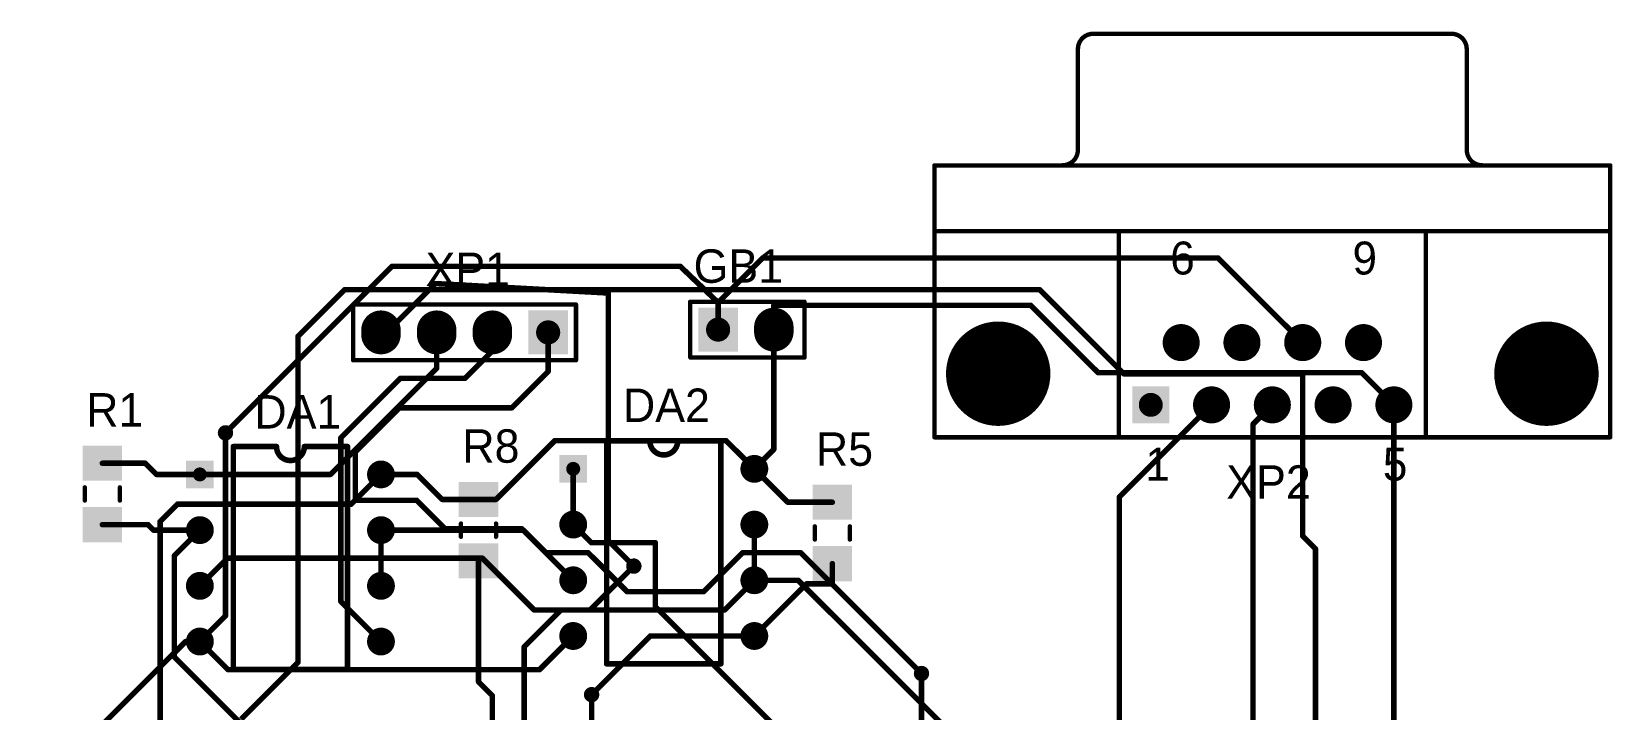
# Model space of a CAD drawing. Extents: x 69.5 to 141.6, y 57 to 136.
# Drawn here: x 69.5 to 141.6, y 105.1 to 136 of the extents above; entities that cross this region are included whole.
import ezdxf

# ---------------------------------------------------------------- set-up
doc = ezdxf.new("R2010")
doc.units = 0
doc.layers.get('0').update_dxf_attribs({"linetype": 'CONTINUOUS'})
for name, color, linetype in [('BOTTOMLAYER', 5, 'CONTINUOUS'), ('PADHOLELAYER', 156, 'CONTINUOUS'), ('TOPLAYER', 1, 'CONTINUOUS'), ('TOPOVERLAY', 2, 'CONTINUOUS'), ('VIAHOLELAYER', 16, 'CONTINUOUS')]:
    doc.layers.add(name, color=color, linetype=linetype)

# ---------------------------------------------------------------- blocks, each defined once
blk = doc.blocks.new('COM______1')
at = {"layer": 'BOTTOMLAYER'}
for points, const_width in [([(-13.685, -9.5, 1), (-11.305, -9.5, 1)], 2.38), ([(11.305, -9.5, 1), (13.685, -9.5, 1)], 2.38), ([(-4.577, -8.08, 1), (-3.732, -8.08, 1)], 0.845), ([(-1.807, -8.08, 1), (-0.962, -8.08, 1)], 0.845), ([(0.963, -8.08, 1), (1.808, -8.08, 1)], 0.845), ([(3.733, -8.08, 1), (4.578, -8.08, 1)], 0.845), ([(-3.192, -10.92, 1), (-2.347, -10.92, 1)], 0.845), ([(-0.422, -10.92, 1), (0.423, -10.92, 1)], 0.845), ([(2.348, -10.92, 1), (3.193, -10.92, 1)], 0.845), ([(5.118, -10.92, 1), (5.963, -10.92, 1)], 0.845)]:
    blk.add_lwpolyline(points, format="xyb", close=True, dxfattribs=dict(at, const_width=const_width))
blk.add_solid([(-4.695, -11.765), (-4.695, -10.075), (-6.385, -11.765), (-6.385, -10.075)], dxfattribs=at)
at = {"layer": 'PADHOLELAYER'}
for points, const_width in [([(-13.31, -9.5, 1), (-11.68, -9.5, 1)], 1.63), ([(-4.427, -8.08, 1), (-3.882, -8.08, 1)], 0.545), ([(-1.657, -8.08, 1), (-1.112, -8.08, 1)], 0.545), ([(1.113, -8.08, 1), (1.658, -8.08, 1)], 0.545), ([(3.883, -8.08, 1), (4.428, -8.08, 1)], 0.545), ([(11.68, -9.5, 1), (13.31, -9.5, 1)], 1.63), ([(-5.812, -10.92, 1), (-5.267, -10.92, 1)], 0.545), ([(-3.042, -10.92, 1), (-2.497, -10.92, 1)], 0.545), ([(-0.272, -10.92, 1), (0.273, -10.92, 1)], 0.545), ([(2.498, -10.92, 1), (3.043, -10.92, 1)], 0.545), ([(5.268, -10.92, 1), (5.813, -10.92, 1)], 0.545)]:
    blk.add_lwpolyline(points, format="xyb", close=True, dxfattribs=dict(at, const_width=const_width))
at = {"layer": 'TOPLAYER'}
for points, const_width in [([(-13.685, -9.5, 1), (-11.305, -9.5, 1)], 2.38), ([(11.305, -9.5, 1), (13.685, -9.5, 1)], 2.38), ([(-4.577, -8.08, 1), (-3.732, -8.08, 1)], 0.845), ([(-1.807, -8.08, 1), (-0.962, -8.08, 1)], 0.845), ([(0.963, -8.08, 1), (1.808, -8.08, 1)], 0.845), ([(3.733, -8.08, 1), (4.578, -8.08, 1)], 0.845), ([(-3.192, -10.92, 1), (-2.347, -10.92, 1)], 0.845), ([(-0.422, -10.92, 1), (0.423, -10.92, 1)], 0.845), ([(2.348, -10.92, 1), (3.193, -10.92, 1)], 0.845), ([(5.118, -10.92, 1), (5.963, -10.92, 1)], 0.845)]:
    blk.add_lwpolyline(points, format="xyb", close=True, dxfattribs=dict(at, const_width=const_width))
blk.add_solid([(-4.695, -11.765), (-4.695, -10.075), (-6.385, -11.765), (-6.385, -10.075)], dxfattribs=at)
at = {"layer": 'TOPOVERLAY', "const_width": 0.2}
for points in [[(-8.86, 5.305, -0.414214), (-8.165, 6)], [(8.165, 6, -0.414214), (8.86, 5.305)], [(-8.865, 0.7, -0.414214), (-9.56, 0.005)], [(9.56, 0.005, -0.414214), (8.865, 0.7)]]:
    blk.add_lwpolyline(points, format="xyb", dxfattribs=at)
for points in [[(-8.165, 6), (8.165, 6)], [(-8.865, 0.7), (-8.865, 5.3)], [(8.865, 0.7), (8.865, 5.3)], [(-15.4, -12.4), (-15.4, 0)], [(-15.4, 0), (15.4, 0)], [(15.4, -12.4), (15.4, 0)], [(-15.4, -3), (15.4, -3)], [(-7, -12.4), (-7, -3)], [(7, -12.4), (7, -3)], [(-15.4, -12.4), (15.4, -12.4)]]:
    blk.add_lwpolyline(points, dxfattribs=at)
at = {"layer": 'TOPOVERLAY', "const_width": 0.1}
for points in [[(-8.215, 6, 1), (-8.115, 6, 1)], [(-8.215, 6, 1), (-8.115, 6, 1)], [(8.115, 6, 1), (8.215, 6, 1)], [(8.115, 6, 1), (8.215, 6, 1)], [(-8.915, 5.3, 1), (-8.815, 5.3, 1)], [(-8.91, 5.305, 1), (-8.81, 5.305, 1)], [(8.81, 5.305, 1), (8.91, 5.305, 1)], [(8.815, 5.3, 1), (8.915, 5.3, 1)], [(-8.915, 0.7, 1), (-8.815, 0.7, 1)], [(-8.915, 0.7, 1), (-8.815, 0.7, 1)], [(8.815, 0.7, 1), (8.915, 0.7, 1)], [(8.815, 0.7, 1), (8.915, 0.7, 1)], [(-15.45, 0, 1), (-15.35, 0, 1)], [(-15.45, 0, 1), (-15.35, 0, 1)], [(-9.61, 0.005, 1), (-9.51, 0.005, 1)], [(9.51, 0.005, 1), (9.61, 0.005, 1)], [(15.35, 0, 1), (15.45, 0, 1)], [(15.35, 0, 1), (15.45, 0, 1)], [(-15.45, -3, 1), (-15.35, -3, 1)], [(-7.05, -3, 1), (-6.95, -3, 1)], [(6.95, -3, 1), (7.05, -3, 1)], [(15.35, -3, 1), (15.45, -3, 1)], [(-15.45, -12.4, 1), (-15.35, -12.4, 1)], [(-15.45, -12.4, 1), (-15.35, -12.4, 1)], [(-7.05, -12.4, 1), (-6.95, -12.4, 1)], [(6.95, -12.4, 1), (7.05, -12.4, 1)], [(15.35, -12.4, 1), (15.45, -12.4, 1)], [(15.35, -12.4, 1), (15.45, -12.4, 1)]]:
    blk.add_lwpolyline(points, format="xyb", close=True, dxfattribs=at)
at = {"layer": 'TOPOVERLAY'}
for s, p in [('6', (-4.655, -4.975)), ('9', (3.655, -4.975)), ('1', (-5.79, -14.375)), ('5', (5.04, -14.375))]:
    blk.add_text(s, height=1.5, rotation=360, dxfattribs=at).set_placement(p)
blk = doc.blocks.new('PDIP8_12')
at = {"layer": 'BOTTOMLAYER', "const_width": 0.635}
for points in [[(7.938, 0, 1), (8.572, 0, 1)], [(-0.318, -2.54, 1), (0.318, -2.54, 1)], [(7.938, -2.54, 1), (8.572, -2.54, 1)], [(-0.318, -5.08, 1), (0.318, -5.08, 1)], [(7.938, -5.08, 1), (8.572, -5.08, 1)], [(-0.318, -7.62, 1), (0.318, -7.62, 1)], [(7.938, -7.62, 1), (8.572, -7.62, 1)]]:
    blk.add_lwpolyline(points, format="xyb", close=True, dxfattribs=at)
at = {"layer": 'BOTTOMLAYER'}
blk.add_solid([(-0.635, -0.635), (0.635, -0.635), (-0.635, 0.635), (0.635, 0.635)], dxfattribs=at)
at = {"layer": 'PADHOLELAYER', "const_width": 0.318}
for points in [[(-0.159, 0, 1), (0.159, 0, 1)], [(8.096, 0, 1), (8.414, 0, 1)], [(-0.159, -2.54, 1), (0.159, -2.54, 1)], [(8.096, -2.54, 1), (8.414, -2.54, 1)], [(-0.159, -5.08, 1), (0.159, -5.08, 1)], [(8.096, -5.08, 1), (8.414, -5.08, 1)], [(-0.159, -7.62, 1), (0.159, -7.62, 1)], [(8.096, -7.62, 1), (8.414, -7.62, 1)]]:
    blk.add_lwpolyline(points, format="xyb", close=True, dxfattribs=at)
at = {"layer": 'TOPLAYER', "const_width": 0.635}
for points in [[(7.938, 0, 1), (8.572, 0, 1)], [(-0.318, -2.54, 1), (0.318, -2.54, 1)], [(7.938, -2.54, 1), (8.572, -2.54, 1)], [(-0.318, -5.08, 1), (0.318, -5.08, 1)], [(7.938, -5.08, 1), (8.572, -5.08, 1)], [(-0.318, -7.62, 1), (0.318, -7.62, 1)], [(7.938, -7.62, 1), (8.572, -7.62, 1)]]:
    blk.add_lwpolyline(points, format="xyb", close=True, dxfattribs=at)
at = {"layer": 'TOPLAYER'}
blk.add_solid([(-0.635, -0.635), (0.635, -0.635), (-0.635, 0.635), (0.635, 0.635)], dxfattribs=at)
at = {"layer": 'TOPOVERLAY', "const_width": 0.254}
for points in [[(1.524, -8.89), (1.524, 1.27)], [(1.524, 1.27), (3.493, 1.27)], [(4.762, 1.27), (6.731, 1.27)], [(6.731, -8.89), (6.731, 1.27)], [(1.524, -8.89), (6.731, -8.89)]]:
    blk.add_lwpolyline(points, dxfattribs=at)
at = {"layer": 'TOPOVERLAY', "const_width": 0.127}
for points in [[(1.46, 1.27, 1), (1.587, 1.27, 1)], [(1.46, 1.27, 1), (1.587, 1.27, 1)], [(3.429, 1.27, 1), (3.556, 1.27, 1)], [(3.429, 1.27, 1), (3.556, 1.27, 1)], [(4.699, 1.27, 1), (4.826, 1.27, 1)], [(4.699, 1.27, 1), (4.826, 1.27, 1)], [(6.668, 1.27, 1), (6.794, 1.27, 1)], [(6.668, 1.27, 1), (6.794, 1.27, 1)], [(1.46, -8.89, 1), (1.587, -8.89, 1)], [(1.46, -8.89, 1), (1.587, -8.89, 1)], [(6.668, -8.89, 1), (6.794, -8.89, 1)], [(6.668, -8.89, 1), (6.794, -8.89, 1)]]:
    blk.add_lwpolyline(points, format="xyb", close=True, dxfattribs=at)
at = {"layer": 'TOPOVERLAY', "const_width": 0.254}
blk.add_lwpolyline([(4.762, 1.27, -1), (3.493, 1.27)], format="xyb", dxfattribs=at)
blk = doc.blocks.new('PDIP8_13')
at = {"layer": 'BOTTOMLAYER', "const_width": 0.635}
for points in [[(7.938, 0, 1), (8.572, 0, 1)], [(-0.318, -2.54, 1), (0.318, -2.54, 1)], [(7.938, -2.54, 1), (8.572, -2.54, 1)], [(-0.318, -5.08, 1), (0.318, -5.08, 1)], [(7.938, -5.08, 1), (8.572, -5.08, 1)], [(-0.318, -7.62, 1), (0.318, -7.62, 1)], [(7.938, -7.62, 1), (8.572, -7.62, 1)]]:
    blk.add_lwpolyline(points, format="xyb", close=True, dxfattribs=at)
at = {"layer": 'BOTTOMLAYER'}
blk.add_solid([(-0.635, -0.635), (0.635, -0.635), (-0.635, 0.635), (0.635, 0.635)], dxfattribs=at)
at = {"layer": 'PADHOLELAYER', "const_width": 0.318}
for points in [[(-0.159, 0, 1), (0.159, 0, 1)], [(8.096, 0, 1), (8.414, 0, 1)], [(-0.159, -2.54, 1), (0.159, -2.54, 1)], [(8.096, -2.54, 1), (8.414, -2.54, 1)], [(-0.159, -5.08, 1), (0.159, -5.08, 1)], [(8.096, -5.08, 1), (8.414, -5.08, 1)], [(-0.159, -7.62, 1), (0.159, -7.62, 1)], [(8.096, -7.62, 1), (8.414, -7.62, 1)]]:
    blk.add_lwpolyline(points, format="xyb", close=True, dxfattribs=at)
at = {"layer": 'TOPLAYER', "const_width": 0.635}
for points in [[(7.938, 0, 1), (8.572, 0, 1)], [(-0.318, -2.54, 1), (0.318, -2.54, 1)], [(7.938, -2.54, 1), (8.572, -2.54, 1)], [(-0.318, -5.08, 1), (0.318, -5.08, 1)], [(7.938, -5.08, 1), (8.572, -5.08, 1)], [(-0.318, -7.62, 1), (0.318, -7.62, 1)], [(7.938, -7.62, 1), (8.572, -7.62, 1)]]:
    blk.add_lwpolyline(points, format="xyb", close=True, dxfattribs=at)
at = {"layer": 'TOPLAYER'}
blk.add_solid([(-0.635, -0.635), (0.635, -0.635), (-0.635, 0.635), (0.635, 0.635)], dxfattribs=at)
at = {"layer": 'TOPOVERLAY', "const_width": 0.254}
for points in [[(1.524, -8.89), (1.524, 1.27)], [(1.524, 1.27), (3.493, 1.27)], [(4.762, 1.27), (6.731, 1.27)], [(6.731, -8.89), (6.731, 1.27)], [(1.524, -8.89), (6.731, -8.89)]]:
    blk.add_lwpolyline(points, dxfattribs=at)
at = {"layer": 'TOPOVERLAY', "const_width": 0.127}
for points in [[(1.46, 1.27, 1), (1.587, 1.27, 1)], [(1.46, 1.27, 1), (1.587, 1.27, 1)], [(3.429, 1.27, 1), (3.556, 1.27, 1)], [(3.429, 1.27, 1), (3.556, 1.27, 1)], [(4.699, 1.27, 1), (4.826, 1.27, 1)], [(4.699, 1.27, 1), (4.826, 1.27, 1)], [(6.668, 1.27, 1), (6.794, 1.27, 1)], [(6.668, 1.27, 1), (6.794, 1.27, 1)], [(1.46, -8.89, 1), (1.587, -8.89, 1)], [(1.46, -8.89, 1), (1.587, -8.89, 1)], [(6.668, -8.89, 1), (6.794, -8.89, 1)], [(6.668, -8.89, 1), (6.794, -8.89, 1)]]:
    blk.add_lwpolyline(points, format="xyb", close=True, dxfattribs=at)
at = {"layer": 'TOPOVERLAY', "const_width": 0.254}
blk.add_lwpolyline([(4.762, 1.27, -1), (3.493, 1.27)], format="xyb", dxfattribs=at)
blk = doc.blocks.new('B______16')
at = {"layer": 'BOTTOMLAYER', "const_width": 1.8}
blk.add_lwpolyline([(-1.143, -0.916), (-1.143, -1.116)], dxfattribs=at)
at = {"layer": 'BOTTOMLAYER', "const_width": 0.9}
for points in [[(-1.593, -0.916, 1), (-0.693, -0.916, 1)], [(-1.593, -1.116, 1), (-0.693, -1.116, 1)]]:
    blk.add_lwpolyline(points, format="xyb", close=True, dxfattribs=at)
at = {"layer": 'BOTTOMLAYER'}
blk.add_solid([(-4.583, -2.016), (-2.783, -2.016), (-4.583, -0.016), (-2.783, -0.016)], dxfattribs=at)
at = {"layer": 'PADHOLELAYER', "const_width": 0.55}
for points in [[(-3.958, -1.016, 1), (-3.408, -1.016, 1)], [(-1.418, -1.016, 1), (-0.868, -1.016, 1)]]:
    blk.add_lwpolyline(points, format="xyb", close=True, dxfattribs=at)
at = {"layer": 'TOPLAYER', "const_width": 1.8}
blk.add_lwpolyline([(-1.143, -0.916), (-1.143, -1.116)], dxfattribs=at)
at = {"layer": 'TOPLAYER', "const_width": 0.9}
for points in [[(-1.593, -0.916, 1), (-0.693, -0.916, 1)], [(-1.593, -1.116, 1), (-0.693, -1.116, 1)]]:
    blk.add_lwpolyline(points, format="xyb", close=True, dxfattribs=at)
at = {"layer": 'TOPLAYER'}
blk.add_solid([(-4.583, -2.016), (-2.783, -2.016), (-4.583, -0.016), (-2.783, -0.016)], dxfattribs=at)
at = {"layer": 'TOPOVERLAY', "const_width": 0.2}
for points in [[(-4.953, -2.286), (-4.953, 0.254)], [(-4.953, 0.254), (0.254, 0.254)], [(0.254, -2.286), (0.254, 0.254)], [(-4.953, -2.286), (0.254, -2.286)]]:
    blk.add_lwpolyline(points, dxfattribs=at)
at = {"layer": 'TOPOVERLAY', "const_width": 0.1}
for points in [[(-5.003, 0.254, 1), (-4.903, 0.254, 1)], [(-5.003, 0.254, 1), (-4.903, 0.254, 1)], [(0.204, 0.254, 1), (0.304, 0.254, 1)], [(0.204, 0.254, 1), (0.304, 0.254, 1)], [(-5.003, -2.286, 1), (-4.903, -2.286, 1)], [(-5.003, -2.286, 1), (-4.903, -2.286, 1)], [(0.204, -2.286, 1), (0.304, -2.286, 1)], [(0.204, -2.286, 1), (0.304, -2.286, 1)]]:
    blk.add_lwpolyline(points, format="xyb", close=True, dxfattribs=at)
blk = doc.blocks.new('1206_17')
at = {"layer": 'TOPLAYER'}
for points in [[(-0.6, -0.9), (-0.6, 0.9), (-2.2, -0.9), (-2.2, 0.9)], [(2.2, -0.9), (2.2, 0.9), (0.6, -0.9), (0.6, 0.9)]]:
    blk.add_solid(points, dxfattribs=at)
at = {"layer": 'TOPOVERLAY', "const_width": 0.2}
for points in [[(0.3, 0.8), (-0.3, 0.8)], [(0.3, -0.8), (-0.3, -0.8)]]:
    blk.add_lwpolyline(points, dxfattribs=at)
at = {"layer": 'TOPOVERLAY', "const_width": 0.1}
for points in [[(-0.35, 0.8, 1), (-0.25, 0.8, 1)], [(0.25, 0.8, 1), (0.35, 0.8, 1)], [(-0.35, -0.8, 1), (-0.25, -0.8, 1)], [(0.25, -0.8, 1), (0.35, -0.8, 1)]]:
    blk.add_lwpolyline(points, format="xyb", close=True, dxfattribs=at)
blk = doc.blocks.new('1206_21')
at = {"layer": 'TOPLAYER'}
for points in [[(-0.6, -0.9), (-0.6, 0.9), (-2.2, -0.9), (-2.2, 0.9)], [(2.2, -0.9), (2.2, 0.9), (0.6, -0.9), (0.6, 0.9)]]:
    blk.add_solid(points, dxfattribs=at)
at = {"layer": 'TOPOVERLAY', "const_width": 0.2}
for points in [[(-0.3, 0.8), (0.3, 0.8)], [(-0.3, -0.8), (0.3, -0.8)]]:
    blk.add_lwpolyline(points, dxfattribs=at)
at = {"layer": 'TOPOVERLAY', "const_width": 0.1}
for points in [[(-0.35, 0.8, 1), (-0.25, 0.8, 1)], [(0.25, 0.8, 1), (0.35, 0.8, 1)], [(-0.35, -0.8, 1), (-0.25, -0.8, 1)], [(0.25, -0.8, 1), (0.35, -0.8, 1)]]:
    blk.add_lwpolyline(points, format="xyb", close=True, dxfattribs=at)
blk = doc.blocks.new('1206_24')
at = {"layer": 'TOPLAYER'}
for points in [[(-0.6, -0.9), (-0.6, 0.9), (-2.2, -0.9), (-2.2, 0.9)], [(2.2, -0.9), (2.2, 0.9), (0.6, -0.9), (0.6, 0.9)]]:
    blk.add_solid(points, dxfattribs=at)
at = {"layer": 'TOPOVERLAY', "const_width": 0.2}
for points in [[(0.3, 0.8), (-0.3, 0.8)], [(0.3, -0.8), (-0.3, -0.8)]]:
    blk.add_lwpolyline(points, dxfattribs=at)
at = {"layer": 'TOPOVERLAY', "const_width": 0.1}
for points in [[(-0.35, 0.8, 1), (-0.25, 0.8, 1)], [(0.25, 0.8, 1), (0.35, 0.8, 1)], [(-0.35, -0.8, 1), (-0.25, -0.8, 1)], [(0.25, -0.8, 1), (0.35, -0.8, 1)]]:
    blk.add_lwpolyline(points, format="xyb", close=True, dxfattribs=at)
blk = doc.blocks.new('HDR1X4___WA_35')
at = {"layer": 'BOTTOMLAYER', "const_width": 1.8}
for points in [[(2.54, 0.1), (2.54, -0.1)], [(5.08, 0.1), (5.08, -0.1)], [(7.62, 0.1), (7.62, -0.1)]]:
    blk.add_lwpolyline(points, dxfattribs=at)
at = {"layer": 'BOTTOMLAYER', "const_width": 0.9}
for points in [[(2.09, 0.1, 1), (2.99, 0.1, 1)], [(2.09, -0.1, 1), (2.99, -0.1, 1)], [(4.63, 0.1, 1), (5.53, 0.1, 1)], [(4.63, -0.1, 1), (5.53, -0.1, 1)], [(7.17, 0.1, 1), (8.07, 0.1, 1)], [(7.17, -0.1, 1), (8.07, -0.1, 1)]]:
    blk.add_lwpolyline(points, format="xyb", close=True, dxfattribs=at)
at = {"layer": 'BOTTOMLAYER'}
blk.add_solid([(-0.9, -1), (0.9, -1), (-0.9, 1), (0.9, 1)], dxfattribs=at)
at = {"layer": 'PADHOLELAYER', "const_width": 0.55}
for points in [[(-0.275, 0, 1), (0.275, 0, 1)], [(2.265, 0, 1), (2.815, 0, 1)], [(4.805, 0, 1), (5.355, 0, 1)], [(7.345, 0, 1), (7.895, 0, 1)]]:
    blk.add_lwpolyline(points, format="xyb", close=True, dxfattribs=at)
at = {"layer": 'TOPLAYER', "const_width": 1.8}
for points in [[(2.54, 0.1), (2.54, -0.1)], [(5.08, 0.1), (5.08, -0.1)], [(7.62, 0.1), (7.62, -0.1)]]:
    blk.add_lwpolyline(points, dxfattribs=at)
at = {"layer": 'TOPLAYER', "const_width": 0.9}
for points in [[(2.09, 0.1, 1), (2.99, 0.1, 1)], [(2.09, -0.1, 1), (2.99, -0.1, 1)], [(4.63, 0.1, 1), (5.53, 0.1, 1)], [(4.63, -0.1, 1), (5.53, -0.1, 1)], [(7.17, 0.1, 1), (8.07, 0.1, 1)], [(7.17, -0.1, 1), (8.07, -0.1, 1)]]:
    blk.add_lwpolyline(points, format="xyb", close=True, dxfattribs=at)
at = {"layer": 'TOPLAYER'}
blk.add_solid([(-0.9, -1), (0.9, -1), (-0.9, 1), (0.9, 1)], dxfattribs=at)
at = {"layer": 'TOPOVERLAY', "const_width": 0.2}
for points in [[(8.89, 1.27), (-1.27, 1.27)], [(-1.27, 1.27), (-1.27, -1.27)], [(8.89, 1.27), (8.89, -1.27)], [(8.89, -1.27), (-1.27, -1.27)]]:
    blk.add_lwpolyline(points, dxfattribs=at)
at = {"layer": 'TOPOVERLAY', "const_width": 0.1}
for points in [[(-1.32, 1.27, 1), (-1.22, 1.27, 1)], [(-1.32, 1.27, 1), (-1.22, 1.27, 1)], [(8.84, 1.27, 1), (8.94, 1.27, 1)], [(8.84, 1.27, 1), (8.94, 1.27, 1)], [(-1.32, -1.27, 1), (-1.22, -1.27, 1)], [(-1.32, -1.27, 1), (-1.22, -1.27, 1)], [(8.84, -1.27, 1), (8.94, -1.27, 1)], [(8.84, -1.27, 1), (8.94, -1.27, 1)]]:
    blk.add_lwpolyline(points, format="xyb", close=True, dxfattribs=at)

msp = doc.modelspace()

# ---------------------------------------------------------------- linework, layer by layer
at = {"layer": 'BOTTOMLAYER', "const_width": 0.25}
for points in [[(78.384, 117.704), (85.979, 125.298)], [(85.979, 125.298), (99.111, 125.298)], [(99.111, 125.298), (100.838, 123.647)], [(100.838, 123.647), (102.87, 125.679)], [(102.87, 125.679), (123.626, 125.679)], [(123.626, 125.679), (127.485, 121.82)], [(85.725, 122.285), (87.951, 124.511)], [(87.951, 124.511), (95.834, 124.079)], [(95.834, 112.792), (95.834, 124.079)], [(100.838, 122.412), (100.838, 123.647)], [(103.378, 122.412), (103.378, 123.52)], [(103.378, 123.52), (115.087, 123.52)], [(115.087, 123.52), (118.161, 120.447)], [(85.471, 122.285), (85.725, 122.285)], [(88.011, 120.65), (88.011, 122.285)], [(83.169, 115.808), (88.011, 120.65)], [(118.161, 120.447), (130.173, 120.447)], [(130.173, 120.447), (131.64, 118.98)], [(77.216, 115.808), (83.169, 115.808)], [(84.115, 114.452), (85.471, 115.808)], [(75.406, 113.665), (76.193, 114.452)], [(76.193, 114.452), (84.115, 114.452)], [(75.406, 91.479), (75.406, 113.665)], [(76.056, 112.108), (77.216, 113.268)], [(85.471, 113.268), (91.964, 113.268)], [(91.964, 113.268), (92.989, 112.243)], [(95.834, 112.792), (96.998, 111.628)], [(76.056, 107.484), (76.056, 112.108)], [(77.216, 110.728), (78.477, 111.989)], [(78.477, 111.989), (90.094, 111.989)], [(90.094, 111.989), (92.455, 109.627)], [(92.989, 112.243), (94.911, 112.243)], [(94.911, 112.243), (96.689, 110.465)], [(100.183, 110.465), (101.961, 112.243)], [(101.961, 112.243), (104.597, 112.243)], [(104.597, 112.243), (110.109, 106.731)], [(101.134, 109.627), (102.489, 110.982)], [(102.489, 110.982), (104.486, 110.982)], [(104.486, 110.982), (125.349, 90.119)], [(96.689, 110.465), (100.183, 110.465)], [(92.455, 109.627), (101.134, 109.627)], [(77.216, 108.188), (78.495, 106.909)], [(92.701, 106.909), (94.234, 108.442)], [(95.072, 105.766), (97.749, 108.442)], [(97.749, 108.442), (102.489, 108.442)], [(76.056, 107.484), (80.975, 102.565)], [(78.495, 106.909), (92.701, 106.909)]]:
    msp.add_lwpolyline(points, dxfattribs=at)
at = {"layer": 'BOTTOMLAYER'}
for points, const_width in [([(85.917, 125.298, 1), (86.041, 125.298, 1)], 0.125), ([(85.917, 125.298, 1), (86.041, 125.298, 1)], 0.125), ([(99.048, 125.298, 1), (99.173, 125.298, 1)], 0.125), ([(99.048, 125.298, 1), (99.173, 125.298, 1)], 0.125), ([(102.808, 125.679, 1), (102.932, 125.679, 1)], 0.125), ([(102.808, 125.679, 1), (102.932, 125.679, 1)], 0.125), ([(123.563, 125.679, 1), (123.688, 125.679, 1)], 0.125), ([(123.563, 125.679, 1), (123.688, 125.679, 1)], 0.125), ([(87.888, 124.511, 1), (88.013, 124.511, 1)], 0.125), ([(87.888, 124.511, 1), (88.013, 124.511, 1)], 0.125), ([(95.772, 124.079, 1), (95.897, 124.079, 1)], 0.125), ([(95.772, 124.079, 1), (95.897, 124.079, 1)], 0.125), ([(100.776, 123.647, 1), (100.9, 123.647, 1)], 0.125), ([(100.776, 123.647, 1), (100.9, 123.647, 1)], 0.125), ([(100.776, 123.647, 1), (100.9, 123.647, 1)], 0.125), ([(103.316, 123.52, 1), (103.44, 123.52, 1)], 0.125), ([(103.316, 123.52, 1), (103.44, 123.52, 1)], 0.125), ([(115.025, 123.52, 1), (115.15, 123.52, 1)], 0.125), ([(115.025, 123.52, 1), (115.15, 123.52, 1)], 0.125), ([(100.776, 122.412, 1), (100.9, 122.412, 1)], 0.125), ([(103.316, 122.412, 1), (103.44, 122.412, 1)], 0.125), ([(85.409, 122.285, 1), (85.533, 122.285, 1)], 0.125), ([(85.663, 122.285, 1), (85.787, 122.285, 1)], 0.125), ([(85.663, 122.285, 1), (85.787, 122.285, 1)], 0.125), ([(87.949, 122.285, 1), (88.073, 122.285, 1)], 0.125), ([(127.423, 121.82, 1), (127.548, 121.82, 1)], 0.125), ([(87.949, 120.65, 1), (88.073, 120.65, 1)], 0.125), ([(87.949, 120.65, 1), (88.073, 120.65, 1)], 0.125), ([(118.098, 120.447, 1), (118.223, 120.447, 1)], 0.125), ([(118.098, 120.447, 1), (118.223, 120.447, 1)], 0.125), ([(130.111, 120.447, 1), (130.236, 120.447, 1)], 0.125), ([(130.111, 120.447, 1), (130.236, 120.447, 1)], 0.125), ([(131.578, 118.98, 1), (131.703, 118.98, 1)], 0.125), ([(78.209, 117.704, 1), (78.559, 117.704, 1)], 0.35), ([(78.322, 117.704, 1), (78.447, 117.704, 1)], 0.125), ([(77.154, 115.808, 1), (77.278, 115.808, 1)], 0.125), ([(83.106, 115.808, 1), (83.231, 115.808, 1)], 0.125), ([(83.106, 115.808, 1), (83.231, 115.808, 1)], 0.125), ([(85.409, 115.808, 1), (85.533, 115.808, 1)], 0.125), ([(76.131, 114.452, 1), (76.256, 114.452, 1)], 0.125), ([(76.131, 114.452, 1), (76.256, 114.452, 1)], 0.125), ([(84.053, 114.452, 1), (84.178, 114.452, 1)], 0.125), ([(84.053, 114.452, 1), (84.178, 114.452, 1)], 0.125), ([(75.343, 113.665, 1), (75.468, 113.665, 1)], 0.125), ([(75.343, 113.665, 1), (75.468, 113.665, 1)], 0.125), ([(77.154, 113.268, 1), (77.278, 113.268, 1)], 0.125), ([(85.409, 113.268, 1), (85.533, 113.268, 1)], 0.125), ([(91.902, 113.268, 1), (92.027, 113.268, 1)], 0.125), ([(91.902, 113.268, 1), (92.027, 113.268, 1)], 0.125), ([(95.772, 112.792, 1), (95.897, 112.792, 1)], 0.125), ([(95.772, 112.792, 1), (95.897, 112.792, 1)], 0.125), ([(75.993, 112.108, 1), (76.118, 112.108, 1)], 0.125), ([(75.993, 112.108, 1), (76.118, 112.108, 1)], 0.125), ([(78.414, 111.989, 1), (78.539, 111.989, 1)], 0.125), ([(78.414, 111.989, 1), (78.539, 111.989, 1)], 0.125), ([(90.031, 111.989, 1), (90.156, 111.989, 1)], 0.125), ([(90.031, 111.989, 1), (90.156, 111.989, 1)], 0.125), ([(92.927, 112.243, 1), (93.052, 112.243, 1)], 0.125), ([(92.927, 112.243, 1), (93.052, 112.243, 1)], 0.125), ([(94.849, 112.243, 1), (94.974, 112.243, 1)], 0.125), ([(94.849, 112.243, 1), (94.974, 112.243, 1)], 0.125), ([(96.823, 111.628, 1), (97.173, 111.628, 1)], 0.35), ([(96.935, 111.628, 1), (97.06, 111.628, 1)], 0.125), ([(101.898, 112.243, 1), (102.023, 112.243, 1)], 0.125), ([(101.898, 112.243, 1), (102.023, 112.243, 1)], 0.125), ([(104.535, 112.243, 1), (104.66, 112.243, 1)], 0.125), ([(104.535, 112.243, 1), (104.66, 112.243, 1)], 0.125), ([(102.427, 110.982, 1), (102.551, 110.982, 1)], 0.125), ([(102.427, 110.982, 1), (102.551, 110.982, 1)], 0.125), ([(104.424, 110.982, 1), (104.549, 110.982, 1)], 0.125), ([(104.424, 110.982, 1), (104.549, 110.982, 1)], 0.125), ([(77.154, 110.728, 1), (77.278, 110.728, 1)], 0.125), ([(96.627, 110.465, 1), (96.752, 110.465, 1)], 0.125), ([(96.627, 110.465, 1), (96.752, 110.465, 1)], 0.125), ([(100.12, 110.465, 1), (100.245, 110.465, 1)], 0.125), ([(100.12, 110.465, 1), (100.245, 110.465, 1)], 0.125), ([(92.393, 109.627, 1), (92.518, 109.627, 1)], 0.125), ([(92.393, 109.627, 1), (92.518, 109.627, 1)], 0.125), ([(101.072, 109.627, 1), (101.197, 109.627, 1)], 0.125), ([(101.072, 109.627, 1), (101.197, 109.627, 1)], 0.125), ([(77.154, 108.188, 1), (77.278, 108.188, 1)], 0.125), ([(94.172, 108.442, 1), (94.296, 108.442, 1)], 0.125), ([(97.686, 108.442, 1), (97.811, 108.442, 1)], 0.125), ([(97.686, 108.442, 1), (97.811, 108.442, 1)], 0.125), ([(102.427, 108.442, 1), (102.551, 108.442, 1)], 0.125), ([(75.993, 107.484, 1), (76.118, 107.484, 1)], 0.125), ([(75.993, 107.484, 1), (76.118, 107.484, 1)], 0.125), ([(78.433, 106.909, 1), (78.558, 106.909, 1)], 0.125), ([(78.433, 106.909, 1), (78.558, 106.909, 1)], 0.125), ([(92.638, 106.909, 1), (92.763, 106.909, 1)], 0.125), ([(92.638, 106.909, 1), (92.763, 106.909, 1)], 0.125), ([(109.934, 106.731, 1), (110.284, 106.731, 1)], 0.35), ([(110.047, 106.731, 1), (110.171, 106.731, 1)], 0.125), ([(94.897, 105.766, 1), (95.247, 105.766, 1)], 0.35), ([(95.01, 105.766, 1), (95.135, 105.766, 1)], 0.125)]:
    msp.add_lwpolyline(points, format="xyb", close=True, dxfattribs=dict(at, const_width=const_width))
at = {"layer": 'TOPLAYER', "const_width": 0.25}
for points in [[(81.686, 122.098), (83.82, 124.231)], [(83.82, 124.231), (115.494, 124.231)], [(115.494, 124.231), (119.329, 120.396)], [(103.378, 116.951), (103.378, 122.412)], [(81.686, 107.239), (81.686, 122.098)], [(90.551, 121.437), (90.551, 122.285)], [(93.091, 120.498), (93.091, 122.285)], [(89.306, 120.193), (90.551, 121.437)], [(91.44, 118.847), (93.091, 120.498)], [(119.329, 120.396), (127.483, 120.396)], [(127.483, 113.005), (127.483, 120.396)], [(83.642, 117.475), (86.36, 120.193)], [(86.36, 120.193), (89.306, 120.193)], [(84.303, 116.84), (86.309, 118.847)], [(86.309, 118.847), (91.44, 118.847)], [(119.126, 114.776), (123.33, 118.98)], [(125.222, 118.102), (126.1, 118.98)], [(131.64, 89.254), (131.64, 118.98)], [(125.222, 100.241), (125.222, 118.102)], [(78.384, 109.356), (78.384, 117.704)], [(83.642, 110.017), (83.642, 117.475)], [(90.716, 114.668), (93.396, 117.348)], [(93.396, 117.348), (101.203, 117.348)], [(101.203, 117.348), (102.489, 116.062)], [(84.303, 114.63), (84.303, 116.84)], [(102.489, 116.062), (103.378, 116.951)], [(72.771, 116.319), (74.727, 116.319)], [(74.727, 116.319), (75.238, 115.808)], [(94.234, 113.522), (94.234, 116.062)], [(102.489, 116.062), (104.01, 114.541)], [(75.238, 115.808), (77.216, 115.808)], [(85.471, 115.808), (87.122, 115.808)], [(87.122, 115.808), (88.262, 114.668)], [(84.303, 114.63), (87.097, 114.63)], [(87.097, 114.63), (88.392, 113.335)], [(88.262, 114.668), (89.916, 114.668)], [(89.916, 114.668), (90.716, 114.668)], [(104.01, 114.541), (106.045, 114.541)], [(119.126, 100.241), (119.126, 114.776)], [(72.771, 113.519), (74.854, 113.519)], [(74.854, 113.519), (75.105, 113.268)], [(75.105, 113.268), (77.216, 113.268)], [(85.471, 110.728), (85.471, 113.268)], [(88.392, 113.335), (91.881, 113.335)], [(91.881, 113.335), (94.234, 110.982)], [(94.234, 113.522), (95.063, 112.693)], [(102.489, 110.982), (102.489, 113.522)], [(127.483, 113.005), (128.067, 112.42)], [(95.063, 112.693), (97.979, 112.693)], [(97.979, 109.777), (97.979, 112.693)], [(128.067, 103.2), (128.067, 112.42)], [(89.916, 106.35), (89.916, 111.868)], [(94.996, 109.626), (96.998, 111.628)], [(106.045, 110.82), (106.045, 111.741)], [(102.489, 108.442), (104.867, 110.82)], [(104.867, 110.82), (106.045, 110.82)], [(83.642, 110.017), (85.471, 108.188)], [(91.999, 107.95), (93.675, 109.626)], [(93.675, 109.626), (94.996, 109.626)], [(97.979, 109.777), (105.918, 101.838)], [(77.216, 108.188), (78.384, 109.356)], [(69.672, 101.295), (76.565, 108.188)], [(76.565, 108.188), (77.216, 108.188)], [(79.096, 104.648), (81.686, 107.239)], [(91.999, 98.781), (91.999, 107.95)], [(110.109, 100.241), (110.109, 106.731)], [(89.916, 106.35), (90.551, 105.715)], [(90.551, 100.241), (90.551, 105.715)], [(95.072, 98.352), (95.072, 105.766)]]:
    msp.add_lwpolyline(points, dxfattribs=at)
at = {"layer": 'TOPLAYER'}
for points, const_width in [([(83.758, 124.231, 1), (83.882, 124.231, 1)], 0.125), ([(83.758, 124.231, 1), (83.882, 124.231, 1)], 0.125), ([(115.431, 124.231, 1), (115.556, 124.231, 1)], 0.125), ([(115.431, 124.231, 1), (115.556, 124.231, 1)], 0.125), ([(103.316, 122.412, 1), (103.44, 122.412, 1)], 0.125), ([(81.624, 122.098, 1), (81.749, 122.098, 1)], 0.125), ([(81.624, 122.098, 1), (81.749, 122.098, 1)], 0.125), ([(90.489, 122.285, 1), (90.613, 122.285, 1)], 0.125), ([(93.029, 122.285, 1), (93.153, 122.285, 1)], 0.125), ([(90.489, 121.437, 1), (90.613, 121.437, 1)], 0.125), ([(90.489, 121.437, 1), (90.613, 121.437, 1)], 0.125), ([(93.029, 120.498, 1), (93.153, 120.498, 1)], 0.125), ([(93.029, 120.498, 1), (93.153, 120.498, 1)], 0.125), ([(119.267, 120.396, 1), (119.392, 120.396, 1)], 0.125), ([(119.267, 120.396, 1), (119.392, 120.396, 1)], 0.125), ([(127.42, 120.396, 1), (127.545, 120.396, 1)], 0.125), ([(127.42, 120.396, 1), (127.545, 120.396, 1)], 0.125), ([(86.298, 120.193, 1), (86.422, 120.193, 1)], 0.125), ([(86.298, 120.193, 1), (86.422, 120.193, 1)], 0.125), ([(89.244, 120.193, 1), (89.369, 120.193, 1)], 0.125), ([(89.244, 120.193, 1), (89.369, 120.193, 1)], 0.125), ([(86.247, 118.847, 1), (86.372, 118.847, 1)], 0.125), ([(86.247, 118.847, 1), (86.372, 118.847, 1)], 0.125), ([(91.378, 118.847, 1), (91.502, 118.847, 1)], 0.125), ([(91.378, 118.847, 1), (91.502, 118.847, 1)], 0.125), ([(123.268, 118.98, 1), (123.393, 118.98, 1)], 0.125), ([(126.038, 118.98, 1), (126.163, 118.98, 1)], 0.125), ([(131.578, 118.98, 1), (131.703, 118.98, 1)], 0.125), ([(125.16, 118.102, 1), (125.284, 118.102, 1)], 0.125), ([(125.16, 118.102, 1), (125.284, 118.102, 1)], 0.125), ([(78.209, 117.704, 1), (78.559, 117.704, 1)], 0.35), ([(78.322, 117.704, 1), (78.447, 117.704, 1)], 0.125), ([(83.58, 117.475, 1), (83.705, 117.475, 1)], 0.125), ([(83.58, 117.475, 1), (83.705, 117.475, 1)], 0.125), ([(93.333, 117.348, 1), (93.458, 117.348, 1)], 0.125), ([(93.333, 117.348, 1), (93.458, 117.348, 1)], 0.125), ([(101.14, 117.348, 1), (101.265, 117.348, 1)], 0.125), ([(101.14, 117.348, 1), (101.265, 117.348, 1)], 0.125), ([(84.24, 116.84, 1), (84.365, 116.84, 1)], 0.125), ([(84.24, 116.84, 1), (84.365, 116.84, 1)], 0.125), ([(103.316, 116.951, 1), (103.44, 116.951, 1)], 0.125), ([(103.316, 116.951, 1), (103.44, 116.951, 1)], 0.125), ([(72.709, 116.319, 1), (72.833, 116.319, 1)], 0.125), ([(74.664, 116.319, 1), (74.789, 116.319, 1)], 0.125), ([(74.664, 116.319, 1), (74.789, 116.319, 1)], 0.125), ([(94.172, 116.062, 1), (94.296, 116.062, 1)], 0.125), ([(102.427, 116.062, 1), (102.551, 116.062, 1)], 0.125), ([(102.427, 116.062, 1), (102.551, 116.062, 1)], 0.125), ([(102.427, 116.062, 1), (102.551, 116.062, 1)], 0.125), ([(75.175, 115.808, 1), (75.3, 115.808, 1)], 0.125), ([(75.175, 115.808, 1), (75.3, 115.808, 1)], 0.125), ([(77.154, 115.808, 1), (77.278, 115.808, 1)], 0.125), ([(85.409, 115.808, 1), (85.533, 115.808, 1)], 0.125), ([(87.06, 115.808, 1), (87.184, 115.808, 1)], 0.125), ([(87.06, 115.808, 1), (87.184, 115.808, 1)], 0.125), ([(84.24, 114.63, 1), (84.365, 114.63, 1)], 0.125), ([(84.24, 114.63, 1), (84.365, 114.63, 1)], 0.125), ([(87.034, 114.63, 1), (87.159, 114.63, 1)], 0.125), ([(87.034, 114.63, 1), (87.159, 114.63, 1)], 0.125), ([(88.2, 114.668, 1), (88.325, 114.668, 1)], 0.125), ([(88.2, 114.668, 1), (88.325, 114.668, 1)], 0.125), ([(89.854, 114.668, 1), (89.978, 114.668, 1)], 0.125), ([(89.854, 114.668, 1), (89.978, 114.668, 1)], 0.125), ([(90.653, 114.668, 1), (90.778, 114.668, 1)], 0.125), ([(90.653, 114.668, 1), (90.778, 114.668, 1)], 0.125), ([(103.948, 114.541, 1), (104.073, 114.541, 1)], 0.125), ([(103.948, 114.541, 1), (104.073, 114.541, 1)], 0.125), ([(105.983, 114.541, 1), (106.107, 114.541, 1)], 0.125), ([(119.064, 114.776, 1), (119.188, 114.776, 1)], 0.125), ([(119.064, 114.776, 1), (119.188, 114.776, 1)], 0.125), ([(72.709, 113.519, 1), (72.833, 113.519, 1)], 0.125), ([(74.791, 113.519, 1), (74.916, 113.519, 1)], 0.125), ([(74.791, 113.519, 1), (74.916, 113.519, 1)], 0.125), ([(75.042, 113.268, 1), (75.167, 113.268, 1)], 0.125), ([(75.042, 113.268, 1), (75.167, 113.268, 1)], 0.125), ([(77.154, 113.268, 1), (77.278, 113.268, 1)], 0.125), ([(85.409, 113.268, 1), (85.533, 113.268, 1)], 0.125), ([(88.33, 113.335, 1), (88.454, 113.335, 1)], 0.125), ([(88.33, 113.335, 1), (88.454, 113.335, 1)], 0.125), ([(91.819, 113.335, 1), (91.944, 113.335, 1)], 0.125), ([(91.819, 113.335, 1), (91.944, 113.335, 1)], 0.125), ([(94.172, 113.522, 1), (94.296, 113.522, 1)], 0.125), ([(94.172, 113.522, 1), (94.296, 113.522, 1)], 0.125), ([(102.427, 113.522, 1), (102.551, 113.522, 1)], 0.125), ([(127.42, 113.005, 1), (127.545, 113.005, 1)], 0.125), ([(127.42, 113.005, 1), (127.545, 113.005, 1)], 0.125), ([(95, 112.693, 1), (95.125, 112.693, 1)], 0.125), ([(95, 112.693, 1), (95.125, 112.693, 1)], 0.125), ([(97.917, 112.693, 1), (98.042, 112.693, 1)], 0.125), ([(97.917, 112.693, 1), (98.042, 112.693, 1)], 0.125), ([(128.004, 112.42, 1), (128.129, 112.42, 1)], 0.125), ([(128.004, 112.42, 1), (128.129, 112.42, 1)], 0.125), ([(89.854, 111.868, 1), (89.978, 111.868, 1)], 0.125), ([(96.823, 111.628, 1), (97.173, 111.628, 1)], 0.35), ([(96.935, 111.628, 1), (97.06, 111.628, 1)], 0.125), ([(105.983, 111.741, 1), (106.107, 111.741, 1)], 0.125), ([(94.172, 110.982, 1), (94.296, 110.982, 1)], 0.125), ([(102.427, 110.982, 1), (102.551, 110.982, 1)], 0.125), ([(85.409, 110.728, 1), (85.533, 110.728, 1)], 0.125), ([(104.805, 110.82, 1), (104.93, 110.82, 1)], 0.125), ([(104.805, 110.82, 1), (104.93, 110.82, 1)], 0.125), ([(105.983, 110.82, 1), (106.107, 110.82, 1)], 0.125), ([(105.983, 110.82, 1), (106.107, 110.82, 1)], 0.125), ([(83.58, 110.017, 1), (83.705, 110.017, 1)], 0.125), ([(83.58, 110.017, 1), (83.705, 110.017, 1)], 0.125), ([(93.613, 109.626, 1), (93.738, 109.626, 1)], 0.125), ([(93.613, 109.626, 1), (93.738, 109.626, 1)], 0.125), ([(94.934, 109.626, 1), (95.058, 109.626, 1)], 0.125), ([(94.934, 109.626, 1), (95.058, 109.626, 1)], 0.125), ([(97.917, 109.777, 1), (98.042, 109.777, 1)], 0.125), ([(97.917, 109.777, 1), (98.042, 109.777, 1)], 0.125), ([(78.322, 109.356, 1), (78.447, 109.356, 1)], 0.125), ([(78.322, 109.356, 1), (78.447, 109.356, 1)], 0.125), ([(76.502, 108.188, 1), (76.627, 108.188, 1)], 0.125), ([(76.502, 108.188, 1), (76.627, 108.188, 1)], 0.125), ([(77.154, 108.188, 1), (77.278, 108.188, 1)], 0.125), ([(77.154, 108.188, 1), (77.278, 108.188, 1)], 0.125), ([(85.409, 108.188, 1), (85.533, 108.188, 1)], 0.125), ([(102.427, 108.442, 1), (102.551, 108.442, 1)], 0.125), ([(81.624, 107.239, 1), (81.749, 107.239, 1)], 0.125), ([(81.624, 107.239, 1), (81.749, 107.239, 1)], 0.125), ([(91.936, 107.95, 1), (92.061, 107.95, 1)], 0.125), ([(91.936, 107.95, 1), (92.061, 107.95, 1)], 0.125), ([(109.934, 106.731, 1), (110.284, 106.731, 1)], 0.35), ([(110.047, 106.731, 1), (110.171, 106.731, 1)], 0.125), ([(89.854, 106.35, 1), (89.978, 106.35, 1)], 0.125), ([(89.854, 106.35, 1), (89.978, 106.35, 1)], 0.125), ([(94.897, 105.766, 1), (95.247, 105.766, 1)], 0.35), ([(90.489, 105.715, 1), (90.613, 105.715, 1)], 0.125), ([(90.489, 105.715, 1), (90.613, 105.715, 1)], 0.125), ([(95.01, 105.766, 1), (95.135, 105.766, 1)], 0.125)]:
    msp.add_lwpolyline(points, format="xyb", close=True, dxfattribs=dict(at, const_width=const_width))
at = {"layer": 'VIAHOLELAYER', "const_width": 0.25}
for points in [[(78.259, 117.704, 1), (78.509, 117.704, 1)], [(96.873, 111.628, 1), (97.123, 111.628, 1)], [(109.984, 106.731, 1), (110.234, 106.731, 1)], [(94.947, 105.766, 1), (95.197, 105.766, 1)]]:
    msp.add_lwpolyline(points, format="xyb", close=True, dxfattribs=at)

# ---------------------------------------------------------------- block references
for name, p in [('COM______1', (126.1, 129.9)), ('B______16', (104.521, 123.428)), ('PDIP8_13', (94.234, 116.062)), ('PDIP8_12', (77.216, 115.808))]:
    msp.add_blockref(name, p)
for name, p, rotation in [('HDR1X4___WA_35', (93.091, 122.285), 180), ('1206_17', (72.771, 114.919), 270), ('1206_24', (89.916, 113.268), 270), ('1206_21', (106.045, 113.141), 90)]:
    msp.add_blockref(name, p, dxfattribs=dict(rotation=rotation))

# ---------------------------------------------------------------- texts
at = {"layer": 'TOPOVERLAY'}
for s, p in [('XP1', (87.5, 124.4)), ('GB1', (99.72, 124.546)), ('DA2', (96.5, 118.2)), ('R1', (72.034, 117.992)), ('DA1', (79.7, 117.9)), ('R8', (89.179, 116.341)), ('R5', (105.296, 116.202)), ('XP2', (124, 114.7))]:
    msp.add_text(s, height=1.524, dxfattribs=at).set_placement(p)

doc.saveas('drawing.dxf')
